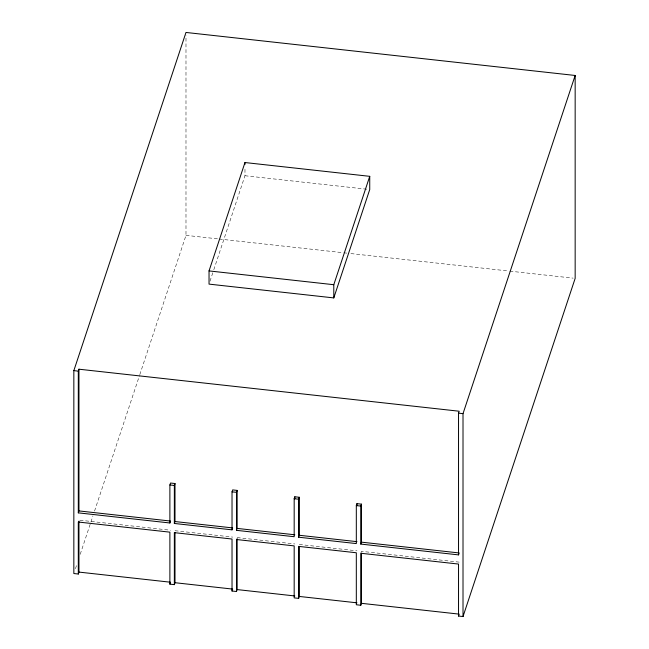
<?xml version="1.0" encoding="UTF-8"?>
<svg xmlns="http://www.w3.org/2000/svg" width="649" height="649" viewBox="0 0 649 649"><rect width="100%" height="100%" fill="white"/><g stroke="black" fill="none" stroke-linecap="round" stroke-linejoin="round"><path stroke-width="0.49" stroke-dasharray="3.25 2.43" d="M75.43 568.727L77.028 563.924M80.208 554.319L92.953 515.89M94.551 511.079L139.47 375.617M139.786 374.66L185.987 235.352L185.987 35.476M209.984 281.244L213.489 270.69M213.805 269.733L244.973 175.741L244.973 168.196M361.006 552.615L361.428 551.326L459.176 562.131M244.973 175.741L368.721 189.419M185.987 235.352L218.169 238.905M219.175 239.019L342.867 252.688M343.873 252.802L346.882 253.134M350.906 253.581L508.792 271.031M509.798 271.144L573.148 278.145M79.957 520.214L170.525 530.225M174.995 530.72L232.667 537.096M237.145 537.591L294.816 543.959M299.286 544.454L356.958 550.831"/><path stroke-width="0.97" d="M73.84 370.636L185.987 32.45L575.16 75.471L575.16 278.364L463.013 616.55L458.535 616.055L458.535 564.062L360.787 553.256L360.787 605.249L356.317 604.754L356.317 552.761L298.645 546.385L298.645 598.378L294.175 597.883L294.175 545.89L236.504 539.514L236.504 591.515L232.026 591.02L232.026 539.027L174.354 532.651L174.354 584.644L169.884 584.149L169.884 532.156L78.31 522.031L78.31 574.024L73.84 573.529L73.84 370.636L78.31 371.131L78.951 369.2L459.176 411.223L458.535 413.153L458.535 554.887L360.787 544.081L360.787 506.074L361.428 504.143L356.958 503.648L356.317 505.579L356.317 543.586L298.645 537.21L298.645 499.203L299.286 497.272L294.816 496.777L294.175 498.708L294.175 536.715L236.504 530.338L236.504 492.331L237.145 490.401L232.667 489.906L232.026 491.837L232.026 529.844L174.354 523.467L174.354 485.46L174.995 483.529L170.525 483.034L169.884 484.965L169.884 522.98L78.31 512.856L78.31 371.131M78.31 512.856L78.951 510.925L78.951 369.2M78.31 574.024L78.951 572.094L78.951 521.098M209.035 270.917L244.973 162.542L369.735 176.333L369.735 189.532L333.789 297.907L209.035 284.116L209.035 270.917L333.789 284.708L369.735 176.333M169.884 522.98L170.306 521.691M174.354 523.467L174.995 521.545L174.995 483.529M169.884 584.149L170.306 582.859M174.354 584.644L174.995 582.713L174.995 532.715M232.026 529.844L232.667 527.913L174.995 521.545M236.504 530.338L237.145 528.408L237.145 490.401M232.026 591.02L232.667 589.089L174.995 582.713M236.504 591.515L237.145 589.584L237.145 538.589M298.645 537.21L299.286 535.279L299.286 497.272M298.645 598.378L299.286 596.447L299.286 546.458M360.787 544.081L361.428 542.15L361.428 504.143M360.787 605.249L361.428 603.319L361.428 553.329M463.013 616.55L463.013 413.648L575.16 75.471M458.535 554.887L459.176 552.956L361.428 542.15M458.535 616.055L459.176 614.124L361.428 603.319M458.535 413.153L463.013 413.648M169.884 484.965L174.354 485.46M232.026 491.837L236.504 492.331M294.175 498.708L298.645 499.203M356.317 505.579L360.787 506.074M78.951 510.925L170.525 521.05M237.145 528.408L294.816 534.784M299.286 535.279L356.958 541.655M78.951 572.094L170.525 582.218M237.145 589.584L294.816 595.96M299.286 596.447L356.958 602.824M356.958 503.648L356.958 505.644M333.789 284.708L333.789 297.907M294.816 496.777L294.816 498.781M244.973 162.542L244.973 164.424"/></g></svg>
